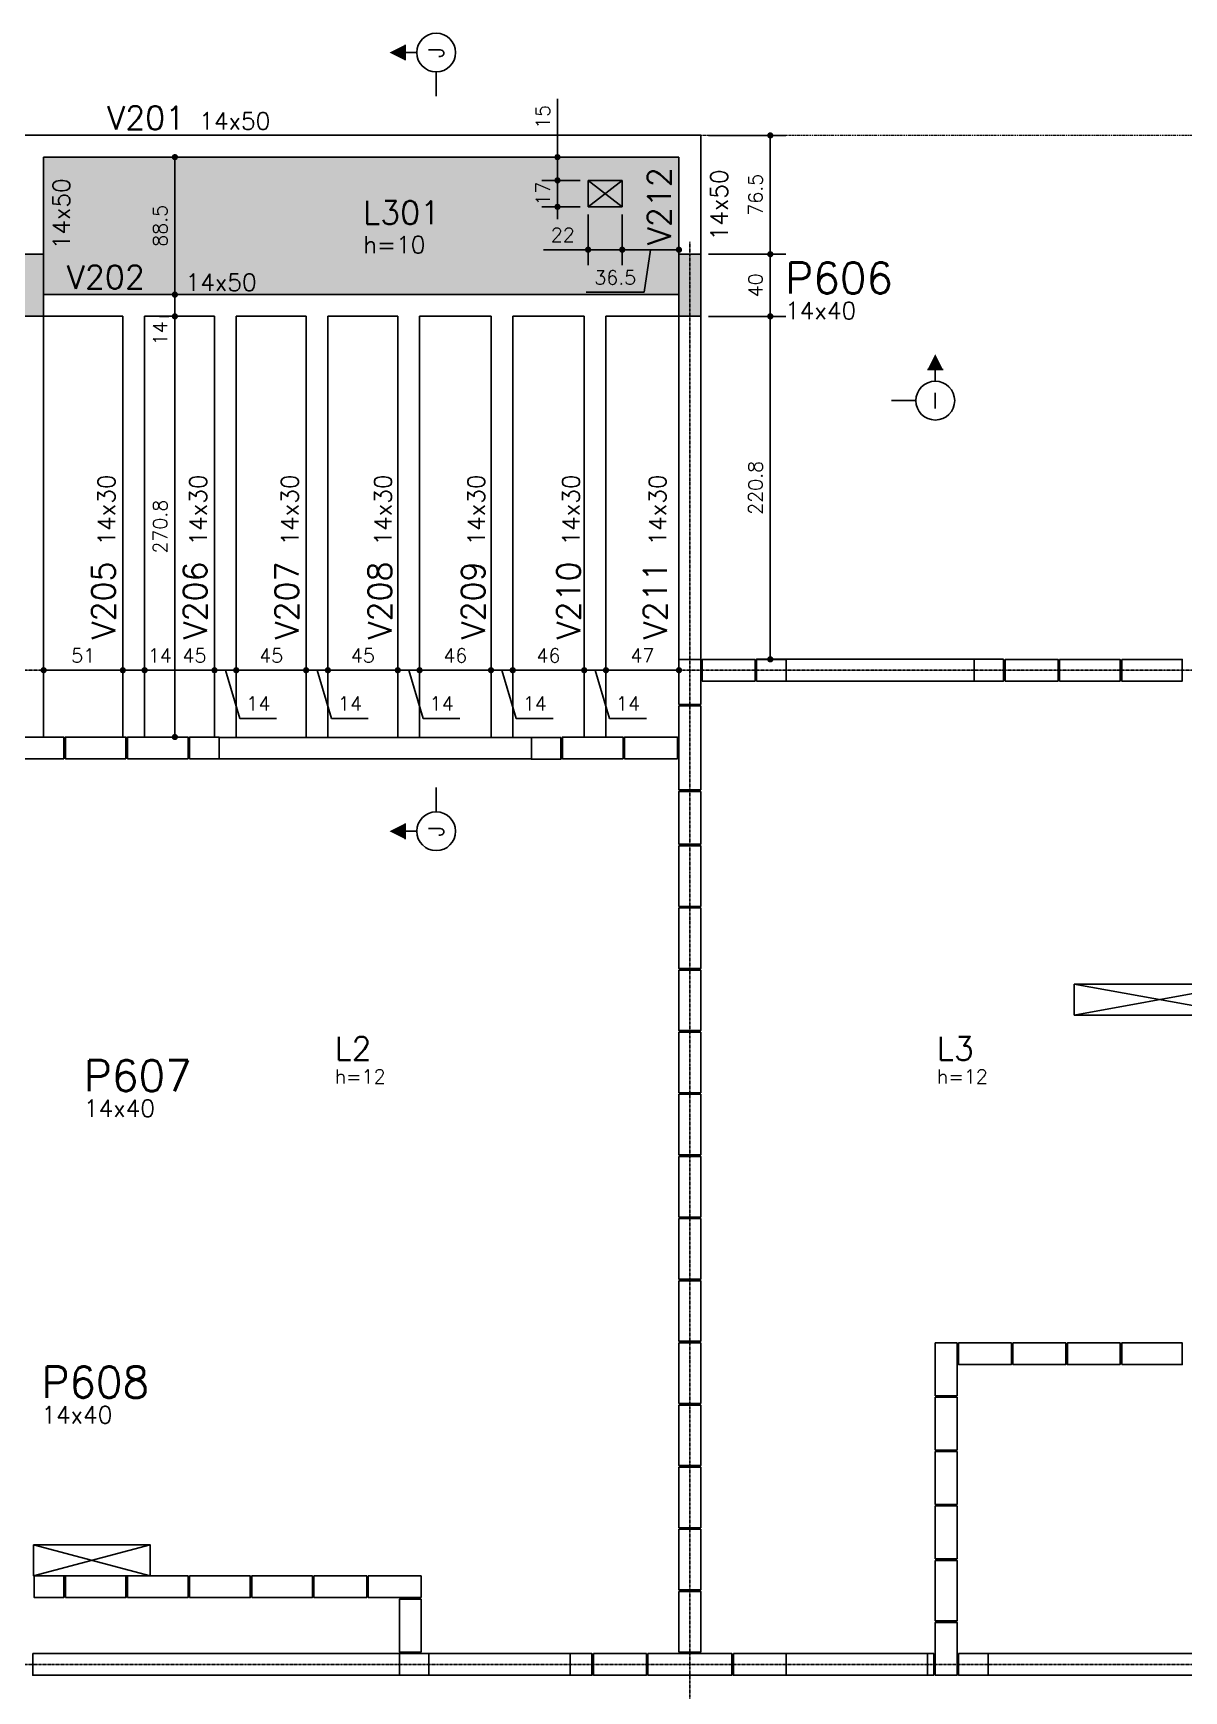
# Model space of a CAD drawing. Extents: x -39962 to 7293, y 37164 to 43490.
# Drawn here: x 1236 to 1977, y 42423 to 43490 of the extents above; entities that cross this region are included whole.
import ezdxf
from ezdxf.enums import TextEntityAlignment as Align

# ---------------------------------------------------------------- set-up
doc = ezdxf.new("R2010")
doc.units = 0
doc.linetypes.add('AXES', pattern=[0.54, 0.3, -0.08, 0.08, -0.08])
doc.linetypes.add('Double dash', pattern=[55, 20, -5, 10, -5, 10, -5])
doc.layers.get('0').update_dxf_attribs({"linetype": 'CONTINUOUS'})
doc.layers.get('Defpoints').update_dxf_attribs({"linetype": 'CONTINUOUS'})
for name, color, linetype in [('COTA', 1, 'CONTINUOUS'), ('EIXOS', 1, 'AXES'), ('H2', 252, 'CONTINUOUS'), ('H4', 254, 'CONTINUOUS'), ('L-D', 2, 'CONTINUOUS'), ('L-N', 4, 'CONTINUOUS'), ('Linha_media', 4, 'CONTINUOUS'), ('P-D', 2, 'CONTINUOUS'), ('P-M', 5, 'CONTINUOUS'), ('PENA_1', 1, 'CONTINUOUS'), ('PENA_3', 3, 'CONTINUOUS'), ('PIL-N', 4, 'CONTINUOUS'), ('VIG-D', 2, 'CONTINUOUS'), ('VIG-N', 4, 'CONTINUOUS'), ('VIGA', 3, 'CONTINUOUS')]:
    doc.layers.add(name, color=color, linetype=linetype)
doc.layers.add('TLV-DVI-___-CNT', color=7, linetype='Double dash', lineweight=9)
doc.styles.add('COTA', font='romans.shx')
doc.styles.add('ROMANS', font='ROMANS')
doc.styles.get("Standard").update_dxf_attribs({"font": 'ROMANS.SHX'})
doc.styles.add('Texto1', font='romans.shx', dxfattribs={"height": 9})
doc.dimstyles.new('forma', dxfattribs={"dimscale": 5, "dimtxt": 1.8, "dimasz": 0.8, "dimexe": 2, "dimexo": 1, "dimgap": 1, "dimtad": 1, "dimdec": 1, "dimzin": 9, "dimdsep": 46, "dimtxsty": 'COTA', "dimblk1": 'DOT', "dimblk2": 'DOT', "dimsah": 1, "dimcen": 0, "dimdle": 1, "dimclrd": 256, "dimclre": 256, "dimclrt": 2, "dimadec": 0, "dimazin": 0, "dimtfac": 1, "dimtdec": 0, "dimtmove": 0, "dimatfit": 3, "dimfxl": 1, "dimtolj": 1, "dimtzin": 0, "dimarcsym": 0})

# ---------------------------------------------------------------- blocks, each defined once
blk = doc.blocks.new('seção_esq')
at = {"layer": 'Linha_media'}
for p, q in [((1, 4), (-1, 4)), ((0, 2.5), (0, 4)), ((5.62, 0), (2.5, 0))]:
    blk.add_line(p, q, dxfattribs=at)
blk.add_circle((0, 0), 2.5, dxfattribs=at)
blk.add_solid([(1, 4), (0, 6), (-1, 4)], dxfattribs=at)
blk = doc.blocks.new('seção_dir')
at = {"layer": 'Linha_media'}
for p, q in [((-1, 4), (1, 4)), ((0, 2.5), (0, 4)), ((-5.62, 0), (-2.5, 0))]:
    blk.add_line(p, q, dxfattribs=at)
blk.add_circle((0, 0), 2.5, dxfattribs=at)
blk.add_solid([(-1, 4), (0, 6), (1, 4)], dxfattribs=at)
blk = doc.blocks.new('atrib_seção')
at = {"layer": 'Linha_media', "style": 'ROMANS'}
blk.add_attdef('X', text='', height=2, dxfattribs=at).set_placement((0, 0), align=Align.MIDDLE)
blk = doc.blocks.new('_Dot')
at = {"color": 0, "linetype": 'ByBlock', "lineweight": -2}
blk.add_line((-0.5, 0), (-1, 0), dxfattribs=at)
at = {"color": 0, "linetype": 'ByBlock', "const_width": 0.5}
blk.add_lwpolyline([(-0.25, 0, 1), (0.25, 0, 1)], format="xyb", close=True, dxfattribs=at)
blk = doc.blocks.new('*D20')
at = {"layer": 'COTA', "lineweight": -2, "transparency": 16777216}
for p, q in [((1242.5, 43085.7), (1242.5, 43069.6)), ((1246.5, 43079.6), (1289.5, 43079.6)), ((1293.5, 43085.7), (1293.5, 43069.6))]:
    blk.add_line(p, q, dxfattribs=at)
at = {"layer": 'Defpoints', "color": 0, "transparency": 16777216}
for p in [(1242.5, 43090.7), (1293.5, 43090.7), (1293.5, 43079.6)]:
    blk.add_point(p, dxfattribs=at)
at = {"layer": 'COTA', "lineweight": -2, "transparency": 16777216, "xscale": 4, "yscale": 4, "zscale": 4, "rotation": 180}
blk.add_blockref('_Dot', (1242.5, 43079.6), dxfattribs=at)
at = {"layer": 'COTA', "lineweight": -2, "transparency": 16777216, "xscale": 4, "yscale": 4, "zscale": 4}
blk.add_blockref('_Dot', (1293.5, 43079.6), dxfattribs=at)
at = {"layer": 'COTA', "color": 2, "transparency": 16777216, "insert": (1268, 43089.1), "char_height": 9, "attachment_point": 5, "style": 'COTA'}
blk.add_mtext('\\A1;51 ', dxfattribs=at)
blk = doc.blocks.new('*D21')
at = {"layer": 'COTA', "lineweight": -2, "transparency": 16777216}
for p, q in [((1289.5, 43079.6), (1285.5, 43079.6)), ((1293.5, 43085.7), (1293.5, 43069.6)), ((1293.5, 43079.6), (1307.5, 43079.6)), ((1311.5, 43079.6), (1315.5, 43079.6)), ((1307.5, 43076.4), (1307.5, 43069.6))]:
    blk.add_line(p, q, dxfattribs=at)
at = {"layer": 'Defpoints', "color": 0, "transparency": 16777216}
for p in [(1293.5, 43090.7), (1307.5, 43081.4), (1307.5, 43079.6)]:
    blk.add_point(p, dxfattribs=at)
at = {"layer": 'COTA', "lineweight": -2, "transparency": 16777216, "xscale": 4, "yscale": 4, "zscale": 4}
blk.add_blockref('_Dot', (1293.5, 43079.6), dxfattribs=at)
at = {"layer": 'COTA', "lineweight": -2, "transparency": 16777216, "xscale": 4, "yscale": 4, "zscale": 4, "rotation": 180}
blk.add_blockref('_Dot', (1307.5, 43079.6), dxfattribs=at)
at = {"layer": 'COTA', "color": 2, "transparency": 16777216, "insert": (1317.3, 43089.1), "char_height": 9, "attachment_point": 5, "style": 'COTA'}
blk.add_mtext('\\A1;14 ', dxfattribs=at)
blk = doc.blocks.new('*D22')
at = {"layer": 'COTA', "lineweight": -2, "transparency": 16777216}
for p, q in [((1311.5, 43079.6), (1348.5, 43079.6)), ((1352.5, 43080.6), (1352.5, 43069.6)), ((1307.5, 43076.4), (1307.5, 43069.6))]:
    blk.add_line(p, q, dxfattribs=at)
at = {"layer": 'Defpoints', "color": 0, "transparency": 16777216}
for p in [(1307.5, 43081.4), (1352.5, 43085.6), (1352.5, 43079.6)]:
    blk.add_point(p, dxfattribs=at)
at = {"layer": 'COTA', "lineweight": -2, "transparency": 16777216, "xscale": 4, "yscale": 4, "zscale": 4, "rotation": 180}
blk.add_blockref('_Dot', (1307.5, 43079.6), dxfattribs=at)
at = {"layer": 'COTA', "lineweight": -2, "transparency": 16777216, "xscale": 4, "yscale": 4, "zscale": 4}
blk.add_blockref('_Dot', (1352.5, 43079.6), dxfattribs=at)
at = {"layer": 'COTA', "color": 2, "transparency": 16777216, "insert": (1339.6, 43089.1), "char_height": 9, "attachment_point": 5, "style": 'COTA'}
blk.add_mtext('\\A1;45 ', dxfattribs=at)
blk = doc.blocks.new('*D23')
at = {"layer": 'COTA', "lineweight": -2, "transparency": 16777216}
for p, q in [((1348.5, 43079.6), (1344.5, 43079.6)), ((1352.5, 43080.6), (1352.5, 43069.6)), ((1352.5, 43079.6), (1366.5, 43079.6)), ((1352.5, 43079.6), (1366.5, 43079.6)), ((1359.5, 43079.6), (1368.8, 43048.6)), ((1366.5, 43080.6), (1366.5, 43069.6)), ((1370.5, 43079.6), (1374.5, 43079.6)), ((1368.8, 43048.6), (1392.5, 43048.6))]:
    blk.add_line(p, q, dxfattribs=at)
at = {"layer": 'Defpoints', "color": 0, "transparency": 16777216}
for p in [(1352.5, 43085.6), (1366.5, 43085.6), (1366.5, 43079.6)]:
    blk.add_point(p, dxfattribs=at)
at = {"layer": 'COTA', "lineweight": -2, "transparency": 16777216, "xscale": 4, "yscale": 4, "zscale": 4}
blk.add_blockref('_Dot', (1352.5, 43079.6), dxfattribs=at)
at = {"layer": 'COTA', "lineweight": -2, "transparency": 16777216, "xscale": 4, "yscale": 4, "zscale": 4, "rotation": 180}
blk.add_blockref('_Dot', (1366.5, 43079.6), dxfattribs=at)
at = {"layer": 'COTA', "color": 2, "transparency": 16777216, "insert": (1380.7, 43058.1), "char_height": 9, "attachment_point": 5, "style": 'COTA'}
blk.add_mtext('\\A1;14 ', dxfattribs=at)
blk = doc.blocks.new('*D24')
at = {"layer": 'COTA', "lineweight": -2, "transparency": 16777216}
for p, q in [((1366.5, 43080.6), (1366.5, 43069.6)), ((1370.5, 43079.6), (1407.5, 43079.6)), ((1411.5, 43080.6), (1411.5, 43069.6))]:
    blk.add_line(p, q, dxfattribs=at)
at = {"layer": 'Defpoints', "color": 0, "transparency": 16777216}
for p in [(1366.5, 43085.6), (1411.5, 43085.6), (1411.5, 43079.6)]:
    blk.add_point(p, dxfattribs=at)
at = {"layer": 'COTA', "lineweight": -2, "transparency": 16777216, "xscale": 4, "yscale": 4, "zscale": 4, "rotation": 180}
blk.add_blockref('_Dot', (1366.5, 43079.6), dxfattribs=at)
at = {"layer": 'COTA', "lineweight": -2, "transparency": 16777216, "xscale": 4, "yscale": 4, "zscale": 4}
blk.add_blockref('_Dot', (1411.5, 43079.6), dxfattribs=at)
at = {"layer": 'COTA', "color": 2, "transparency": 16777216, "insert": (1389, 43089.1), "char_height": 9, "attachment_point": 5, "style": 'COTA'}
blk.add_mtext('\\A1;45 ', dxfattribs=at)
blk = doc.blocks.new('*D25')
at = {"layer": 'COTA', "lineweight": -2, "transparency": 16777216}
for p, q in [((1407.5, 43079.6), (1403.5, 43079.6)), ((1411.5, 43080.6), (1411.5, 43069.6)), ((1411.5, 43079.6), (1425.5, 43079.6)), ((1411.5, 43079.6), (1425.5, 43079.6)), ((1418.5, 43079.6), (1427.8, 43048.6)), ((1425.5, 43080.6), (1425.5, 43069.6)), ((1429.5, 43079.6), (1433.5, 43079.6)), ((1427.8, 43048.6), (1451.5, 43048.6))]:
    blk.add_line(p, q, dxfattribs=at)
at = {"layer": 'Defpoints', "color": 0, "transparency": 16777216}
for p in [(1411.5, 43085.6), (1425.5, 43085.6), (1425.5, 43079.6)]:
    blk.add_point(p, dxfattribs=at)
at = {"layer": 'COTA', "lineweight": -2, "transparency": 16777216, "xscale": 4, "yscale": 4, "zscale": 4}
blk.add_blockref('_Dot', (1411.5, 43079.6), dxfattribs=at)
at = {"layer": 'COTA', "lineweight": -2, "transparency": 16777216, "xscale": 4, "yscale": 4, "zscale": 4, "rotation": 180}
blk.add_blockref('_Dot', (1425.5, 43079.6), dxfattribs=at)
at = {"layer": 'COTA', "color": 2, "transparency": 16777216, "insert": (1439.7, 43058.1), "char_height": 9, "attachment_point": 5, "style": 'COTA'}
blk.add_mtext('\\A1;14 ', dxfattribs=at)
blk = doc.blocks.new('*D26')
at = {"layer": 'COTA', "lineweight": -2, "transparency": 16777216}
for p, q in [((1425.5, 43080.6), (1425.5, 43069.6)), ((1429.5, 43079.6), (1466.5, 43079.6)), ((1470.5, 43078.7), (1470.5, 43069.6))]:
    blk.add_line(p, q, dxfattribs=at)
at = {"layer": 'Defpoints', "color": 0, "transparency": 16777216}
for p in [(1425.5, 43085.6), (1470.5, 43083.7), (1470.5, 43079.6)]:
    blk.add_point(p, dxfattribs=at)
at = {"layer": 'COTA', "lineweight": -2, "transparency": 16777216, "xscale": 4, "yscale": 4, "zscale": 4, "rotation": 180}
blk.add_blockref('_Dot', (1425.5, 43079.6), dxfattribs=at)
at = {"layer": 'COTA', "lineweight": -2, "transparency": 16777216, "xscale": 4, "yscale": 4, "zscale": 4}
blk.add_blockref('_Dot', (1470.5, 43079.6), dxfattribs=at)
at = {"layer": 'COTA', "color": 2, "transparency": 16777216, "insert": (1448, 43089.1), "char_height": 9, "attachment_point": 5, "style": 'COTA'}
blk.add_mtext('\\A1;45 ', dxfattribs=at)
blk = doc.blocks.new('*D27')
at = {"layer": 'COTA', "lineweight": -2, "transparency": 16777216}
for p, q in [((1466.5, 43079.6), (1462.5, 43079.6)), ((1470.5, 43079.6), (1484.5, 43079.6)), ((1470.5, 43079.6), (1484.5, 43079.6)), ((1477.5, 43079.6), (1486.8, 43048.6)), ((1488.5, 43079.6), (1492.5, 43079.6)), ((1470.5, 43078.7), (1470.5, 43069.6)), ((1484.5, 43078.7), (1484.5, 43069.6)), ((1486.8, 43048.6), (1510.5, 43048.6))]:
    blk.add_line(p, q, dxfattribs=at)
at = {"layer": 'Defpoints', "color": 0, "transparency": 16777216}
for p in [(1470.5, 43083.7), (1484.5, 43083.7), (1484.5, 43079.6)]:
    blk.add_point(p, dxfattribs=at)
at = {"layer": 'COTA', "lineweight": -2, "transparency": 16777216, "xscale": 4, "yscale": 4, "zscale": 4}
blk.add_blockref('_Dot', (1470.5, 43079.6), dxfattribs=at)
at = {"layer": 'COTA', "lineweight": -2, "transparency": 16777216, "xscale": 4, "yscale": 4, "zscale": 4, "rotation": 180}
blk.add_blockref('_Dot', (1484.5, 43079.6), dxfattribs=at)
at = {"layer": 'COTA', "color": 2, "transparency": 16777216, "insert": (1498.7, 43058.1), "char_height": 9, "attachment_point": 5, "style": 'COTA'}
blk.add_mtext('\\A1;14 ', dxfattribs=at)
blk = doc.blocks.new('*D28')
at = {"layer": 'COTA', "lineweight": -2, "transparency": 16777216}
for p, q in [((1488.5, 43079.6), (1526.5, 43079.6)), ((1484.5, 43078.7), (1484.5, 43069.6)), ((1530.5, 43078.7), (1530.5, 43069.6))]:
    blk.add_line(p, q, dxfattribs=at)
at = {"layer": 'Defpoints', "color": 0, "transparency": 16777216}
for p in [(1484.5, 43083.7), (1530.5, 43083.7), (1530.5, 43079.6)]:
    blk.add_point(p, dxfattribs=at)
at = {"layer": 'COTA', "lineweight": -2, "transparency": 16777216, "xscale": 4, "yscale": 4, "zscale": 4, "rotation": 180}
blk.add_blockref('_Dot', (1484.5, 43079.6), dxfattribs=at)
at = {"layer": 'COTA', "lineweight": -2, "transparency": 16777216, "xscale": 4, "yscale": 4, "zscale": 4}
blk.add_blockref('_Dot', (1530.5, 43079.6), dxfattribs=at)
at = {"layer": 'COTA', "color": 2, "transparency": 16777216, "insert": (1507.5, 43089.1), "char_height": 9, "attachment_point": 5, "style": 'COTA'}
blk.add_mtext('\\A1;46 ', dxfattribs=at)
blk = doc.blocks.new('*D29')
at = {"layer": 'COTA', "lineweight": -2, "transparency": 16777216}
for p, q in [((1526.5, 43079.6), (1522.5, 43079.6)), ((1530.5, 43079.6), (1544.5, 43079.6)), ((1530.5, 43079.6), (1544.5, 43079.6)), ((1537.5, 43079.6), (1546.8, 43048.6)), ((1548.5, 43079.6), (1552.5, 43079.6)), ((1530.5, 43078.7), (1530.5, 43069.6)), ((1544.5, 43078.7), (1544.5, 43069.6)), ((1546.8, 43048.6), (1570.5, 43048.6))]:
    blk.add_line(p, q, dxfattribs=at)
at = {"layer": 'Defpoints', "color": 0, "transparency": 16777216}
for p in [(1530.5, 43083.7), (1544.5, 43083.7), (1544.5, 43079.6)]:
    blk.add_point(p, dxfattribs=at)
at = {"layer": 'COTA', "lineweight": -2, "transparency": 16777216, "xscale": 4, "yscale": 4, "zscale": 4}
blk.add_blockref('_Dot', (1530.5, 43079.6), dxfattribs=at)
at = {"layer": 'COTA', "lineweight": -2, "transparency": 16777216, "xscale": 4, "yscale": 4, "zscale": 4, "rotation": 180}
blk.add_blockref('_Dot', (1544.5, 43079.6), dxfattribs=at)
at = {"layer": 'COTA', "color": 2, "transparency": 16777216, "insert": (1558.7, 43058.1), "char_height": 9, "attachment_point": 5, "style": 'COTA'}
blk.add_mtext('\\A1;14 ', dxfattribs=at)
blk = doc.blocks.new('*D30')
at = {"layer": 'COTA', "lineweight": -2, "transparency": 16777216}
for p, q in [((1548.5, 43079.6), (1586.5, 43079.6)), ((1544.5, 43078.7), (1544.5, 43069.6)), ((1590.5, 43078.7), (1590.5, 43069.6))]:
    blk.add_line(p, q, dxfattribs=at)
at = {"layer": 'Defpoints', "color": 0, "transparency": 16777216}
for p in [(1544.5, 43083.7), (1590.5, 43083.7), (1590.5, 43079.6)]:
    blk.add_point(p, dxfattribs=at)
at = {"layer": 'COTA', "lineweight": -2, "transparency": 16777216, "xscale": 4, "yscale": 4, "zscale": 4, "rotation": 180}
blk.add_blockref('_Dot', (1544.5, 43079.6), dxfattribs=at)
at = {"layer": 'COTA', "lineweight": -2, "transparency": 16777216, "xscale": 4, "yscale": 4, "zscale": 4}
blk.add_blockref('_Dot', (1590.5, 43079.6), dxfattribs=at)
at = {"layer": 'COTA', "color": 2, "transparency": 16777216, "insert": (1567.5, 43089.1), "char_height": 9, "attachment_point": 5, "style": 'COTA'}
blk.add_mtext('\\A1;46 ', dxfattribs=at)
blk = doc.blocks.new('*D31')
at = {"layer": 'COTA', "lineweight": -2, "transparency": 16777216}
for p, q in [((1586.5, 43079.6), (1582.5, 43079.6)), ((1590.5, 43079.6), (1604.5, 43079.6)), ((1590.5, 43079.6), (1604.5, 43079.6)), ((1597.5, 43079.6), (1606.8, 43048.6)), ((1608.5, 43079.6), (1612.5, 43079.6)), ((1590.5, 43078.7), (1590.5, 43069.6)), ((1604.5, 43078.7), (1604.5, 43069.6)), ((1606.8, 43048.6), (1630.5, 43048.6))]:
    blk.add_line(p, q, dxfattribs=at)
at = {"layer": 'Defpoints', "color": 0, "transparency": 16777216}
for p in [(1590.5, 43083.7), (1604.5, 43083.7), (1604.5, 43079.6)]:
    blk.add_point(p, dxfattribs=at)
at = {"layer": 'COTA', "lineweight": -2, "transparency": 16777216, "xscale": 4, "yscale": 4, "zscale": 4}
blk.add_blockref('_Dot', (1590.5, 43079.6), dxfattribs=at)
at = {"layer": 'COTA', "lineweight": -2, "transparency": 16777216, "xscale": 4, "yscale": 4, "zscale": 4, "rotation": 180}
blk.add_blockref('_Dot', (1604.5, 43079.6), dxfattribs=at)
at = {"layer": 'COTA', "color": 2, "transparency": 16777216, "insert": (1618.7, 43058.1), "char_height": 9, "attachment_point": 5, "style": 'COTA'}
blk.add_mtext('\\A1;14 ', dxfattribs=at)
blk = doc.blocks.new('*D32')
at = {"layer": 'COTA', "lineweight": -2, "transparency": 16777216}
for p, q in [((1608.5, 43079.6), (1647.5, 43079.6)), ((1651.5, 43083.9), (1651.5, 43069.6)), ((1604.5, 43078.7), (1604.5, 43069.6))]:
    blk.add_line(p, q, dxfattribs=at)
at = {"layer": 'Defpoints', "color": 0, "transparency": 16777216}
for p in [(1604.5, 43083.7), (1651.5, 43088.9), (1651.5, 43079.6)]:
    blk.add_point(p, dxfattribs=at)
at = {"layer": 'COTA', "lineweight": -2, "transparency": 16777216, "xscale": 4, "yscale": 4, "zscale": 4, "rotation": 180}
blk.add_blockref('_Dot', (1604.5, 43079.6), dxfattribs=at)
at = {"layer": 'COTA', "lineweight": -2, "transparency": 16777216, "xscale": 4, "yscale": 4, "zscale": 4}
blk.add_blockref('_Dot', (1651.5, 43079.6), dxfattribs=at)
at = {"layer": 'COTA', "color": 2, "transparency": 16777216, "insert": (1628, 43089.1), "char_height": 9, "attachment_point": 5, "style": 'COTA'}
blk.add_mtext('\\A1;47 ', dxfattribs=at)
blk = doc.blocks.new('*D33')
at = {"layer": 'COTA', "lineweight": -2, "transparency": 16777216}
for p, q in [((1323.2, 43307.4), (1317, 43307.4)), ((1327, 43303.4), (1327, 43040.6)), ((1325.5, 43036.6), (1317, 43036.6))]:
    blk.add_line(p, q, dxfattribs=at)
at = {"layer": 'Defpoints', "color": 0, "transparency": 16777216}
for p in [(1328.2, 43307.4), (1327, 43036.6), (1330.5, 43036.6)]:
    blk.add_point(p, dxfattribs=at)
at = {"layer": 'COTA', "lineweight": -2, "transparency": 16777216, "xscale": 4, "yscale": 4, "zscale": 4}
for p, rotation in [((1327, 43307.4), 90), ((1327, 43036.6), 270)]:
    blk.add_blockref('_Dot', p, dxfattribs=dict(at, rotation=rotation))
at = {"layer": 'COTA', "color": 2, "transparency": 16777216, "insert": (1317.5, 43172), "char_height": 9, "attachment_point": 5, "rotation": 90, "style": 'COTA'}
blk.add_mtext('\\A1;270.8 ', dxfattribs=at)
blk = doc.blocks.new('Family - ___-2103959-PLANTA INFERIOR 2')
at = {"layer": 'TLV-DVI-___-CNT', "color": 1, "true_color": 0xff0000}
for q in [(-48652, 10030), (-30001, 10030)]:
    blk.add_line((-34123, 10030), q, dxfattribs=at)
blk = doc.blocks.new('A$C8a1ee3b4')
at = {"layer": 'TLV-DVI-___-CNT', "color": 1, "true_color": 0xff0000, "xscale": 0.1, "yscale": 0.1, "zscale": 0.1}
blk.add_blockref('Family - ___-2103959-PLANTA INFERIOR 2', (4865.2, 1037.1), dxfattribs=at)
blk = doc.blocks.new('*D42')
at = {"layer": 'COTA', "lineweight": -2, "transparency": 16777216}
for p, q in [((1327, 43325.4), (1327, 43329.4)), ((1324.3, 43321.4), (1317, 43321.4)), ((1327, 43307.4), (1327, 43321.4)), ((1323.2, 43307.4), (1317, 43307.4)), ((1327, 43303.4), (1327, 43299.4))]:
    blk.add_line(p, q, dxfattribs=at)
at = {"layer": 'Defpoints', "color": 0, "transparency": 16777216}
for p in [(1327, 43321.4), (1329.3, 43321.4), (1328.2, 43307.4)]:
    blk.add_point(p, dxfattribs=at)
at = {"layer": 'COTA', "lineweight": -2, "transparency": 16777216, "xscale": 4, "yscale": 4, "zscale": 4}
for p, rotation in [((1327, 43321.4), 270), ((1327, 43307.4), 90)]:
    blk.add_blockref('_Dot', p, dxfattribs=dict(at, rotation=rotation))
at = {"layer": 'COTA', "color": 2, "transparency": 16777216, "insert": (1317.5, 43296.5), "char_height": 9, "attachment_point": 5, "rotation": 90, "style": 'COTA'}
blk.add_mtext('\\A1;14 ', dxfattribs=at)
blk = doc.blocks.new('*D43')
at = {"layer": 'COTA', "lineweight": -2, "transparency": 16777216}
for p, q in [((1324.3, 43409.9), (1317, 43409.9)), ((1327, 43325.4), (1327, 43405.9)), ((1324.3, 43321.4), (1317, 43321.4))]:
    blk.add_line(p, q, dxfattribs=at)
at = {"layer": 'Defpoints', "color": 0, "transparency": 16777216}
for p in [(1327, 43409.9), (1329.3, 43409.9), (1329.3, 43321.4)]:
    blk.add_point(p, dxfattribs=at)
at = {"layer": 'COTA', "lineweight": -2, "transparency": 16777216, "xscale": 4, "yscale": 4, "zscale": 4}
for p, rotation in [((1327, 43409.9), 90), ((1327, 43321.4), 270)]:
    blk.add_blockref('_Dot', p, dxfattribs=dict(at, rotation=rotation))
at = {"layer": 'COTA', "color": 2, "transparency": 16777216, "insert": (1317.5, 43365.7), "char_height": 9, "attachment_point": 5, "rotation": 90, "style": 'COTA'}
blk.add_mtext('\\A1;88.5 ', dxfattribs=at)
blk = doc.blocks.new('*D47')
at = {"layer": 'COTA', "lineweight": -2, "transparency": 16777216}
for p, q in [((1670.5, 43307.4), (1720.3, 43307.4)), ((1710.3, 43090.6), (1710.3, 43303.4)), ((1701.1, 43086.6), (1720.3, 43086.6))]:
    blk.add_line(p, q, dxfattribs=at)
at = {"layer": 'Defpoints', "color": 0, "transparency": 16777216}
for p in [(1665.5, 43307.4), (1710.3, 43307.4), (1696.1, 43086.6)]:
    blk.add_point(p, dxfattribs=at)
at = {"layer": 'COTA', "lineweight": -2, "transparency": 16777216, "xscale": 4, "yscale": 4, "zscale": 4}
for p, rotation in [((1710.3, 43307.4), 90), ((1710.3, 43086.6), 270)]:
    blk.add_blockref('_Dot', p, dxfattribs=dict(at, rotation=rotation))
at = {"layer": 'COTA', "color": 2, "transparency": 16777216, "insert": (1700.8, 43197), "char_height": 9, "attachment_point": 5, "rotation": 90, "style": 'COTA'}
blk.add_mtext('\\A1;220.8 ', dxfattribs=at)
blk = doc.blocks.new('*D48')
at = {"layer": 'COTA', "lineweight": -2, "transparency": 16777216}
for p, q in [((1670.5, 43347.4), (1720.3, 43347.4)), ((1710.3, 43311.4), (1710.3, 43343.4)), ((1670.5, 43307.4), (1720.3, 43307.4))]:
    blk.add_line(p, q, dxfattribs=at)
at = {"layer": 'Defpoints', "color": 0, "transparency": 16777216}
for p in [(1665.5, 43347.4), (1710.3, 43347.4), (1665.5, 43307.4)]:
    blk.add_point(p, dxfattribs=at)
at = {"layer": 'COTA', "lineweight": -2, "transparency": 16777216, "xscale": 4, "yscale": 4, "zscale": 4}
for p, rotation in [((1710.3, 43347.4), 90), ((1710.3, 43307.4), 270)]:
    blk.add_blockref('_Dot', p, dxfattribs=dict(at, rotation=rotation))
at = {"layer": 'COTA', "color": 2, "transparency": 16777216, "insert": (1700.8, 43327.4), "char_height": 9, "attachment_point": 5, "rotation": 90, "style": 'COTA'}
blk.add_mtext('\\A1;40 ', dxfattribs=at)
blk = doc.blocks.new('*D49')
at = {"layer": 'COTA', "lineweight": -2, "transparency": 16777216}
for p, q in [((1670.5, 43423.9), (1720.3, 43423.9)), ((1710.3, 43351.4), (1710.3, 43419.9)), ((1670.5, 43347.4), (1720.3, 43347.4))]:
    blk.add_line(p, q, dxfattribs=at)
at = {"layer": 'Defpoints', "color": 0, "transparency": 16777216}
for p in [(1665.5, 43423.9), (1710.3, 43423.9), (1665.5, 43347.4)]:
    blk.add_point(p, dxfattribs=at)
at = {"layer": 'COTA', "lineweight": -2, "transparency": 16777216, "xscale": 4, "yscale": 4, "zscale": 4}
for p, rotation in [((1710.3, 43423.9), 90), ((1710.3, 43347.4), 270)]:
    blk.add_blockref('_Dot', p, dxfattribs=dict(at, rotation=rotation))
at = {"layer": 'COTA', "color": 2, "transparency": 16777216, "insert": (1700.8, 43385.7), "char_height": 9, "attachment_point": 5, "rotation": 90, "style": 'COTA'}
blk.add_mtext('\\A1;76.5 ', dxfattribs=at)
blk = doc.blocks.new('*D55')
at = {"layer": 'COTA', "lineweight": -2, "transparency": 16777216}
for p, q in [((1573.3, 43447.5), (1573.3, 43409.9)), ((1573.3, 43413.9), (1573.3, 43417.9)), ((1575.9, 43409.9), (1563.3, 43409.9)), ((1573.3, 43409.9), (1573.3, 43394.9)), ((1573.3, 43409.9), (1573.3, 43394.9)), ((1588, 43394.9), (1563.3, 43394.9)), ((1573.3, 43390.9), (1573.3, 43386.9))]:
    blk.add_line(p, q, dxfattribs=at)
at = {"layer": 'Defpoints', "color": 0, "transparency": 16777216}
for p in [(1580.9, 43409.9), (1573.3, 43394.9), (1593, 43394.9)]:
    blk.add_point(p, dxfattribs=at)
at = {"layer": 'COTA', "lineweight": -2, "transparency": 16777216, "xscale": 4, "yscale": 4, "zscale": 4}
for p, rotation in [((1573.3, 43409.9), 270), ((1573.3, 43394.9), 90)]:
    blk.add_blockref('_Dot', p, dxfattribs=dict(at, rotation=rotation))
at = {"layer": 'COTA', "color": 2, "transparency": 16777216, "insert": (1563.8, 43435.8), "char_height": 9, "attachment_point": 5, "rotation": 90, "style": 'COTA'}
blk.add_mtext('\\A1;15 ', dxfattribs=at)
blk = doc.blocks.new('*D56')
at = {"layer": 'COTA', "lineweight": -2, "transparency": 16777216}
for p, q in [((1573.3, 43398.9), (1573.3, 43402.9)), ((1588, 43394.9), (1563.3, 43394.9)), ((1573.3, 43394.9), (1573.3, 43377.9)), ((1588, 43377.9), (1563.3, 43377.9)), ((1573.3, 43373.9), (1573.3, 43369.9))]:
    blk.add_line(p, q, dxfattribs=at)
at = {"layer": 'Defpoints', "color": 0, "transparency": 16777216}
for p in [(1593, 43394.9), (1573.3, 43377.9), (1593, 43377.9)]:
    blk.add_point(p, dxfattribs=at)
at = {"layer": 'COTA', "lineweight": -2, "transparency": 16777216, "xscale": 4, "yscale": 4, "zscale": 4}
for p, rotation in [((1573.3, 43394.9), 270), ((1573.3, 43377.9), 90)]:
    blk.add_blockref('_Dot', p, dxfattribs=dict(at, rotation=rotation))
at = {"layer": 'COTA', "color": 2, "transparency": 16777216, "insert": (1563.8, 43386.4), "char_height": 9, "attachment_point": 5, "rotation": 90, "style": 'COTA'}
blk.add_mtext('\\A1;17 ', dxfattribs=at)
blk = doc.blocks.new('*D57')
at = {"layer": 'COTA', "lineweight": -2, "transparency": 16777216}
for p, q in [((1593, 43372.9), (1593, 43340.3)), ((1615, 43372.9), (1615, 43340.3)), ((1593, 43350.3), (1564.4, 43350.3)), ((1611, 43350.3), (1597, 43350.3))]:
    blk.add_line(p, q, dxfattribs=at)
at = {"layer": 'Defpoints', "color": 0, "transparency": 16777216}
for p in [(1593, 43377.9), (1615, 43377.9), (1615, 43350.3)]:
    blk.add_point(p, dxfattribs=at)
at = {"layer": 'COTA', "lineweight": -2, "transparency": 16777216, "xscale": 4, "yscale": 4, "zscale": 4, "rotation": 180}
blk.add_blockref('_Dot', (1593, 43350.3), dxfattribs=at)
at = {"layer": 'COTA', "lineweight": -2, "transparency": 16777216, "xscale": 4, "yscale": 4, "zscale": 4}
blk.add_blockref('_Dot', (1615, 43350.3), dxfattribs=at)
at = {"layer": 'COTA', "color": 2, "transparency": 16777216, "insert": (1576.7, 43359.8), "char_height": 9, "attachment_point": 5, "style": 'COTA'}
blk.add_mtext('\\A1;22 ', dxfattribs=at)
blk = doc.blocks.new('*D58')
at = {"layer": 'COTA', "lineweight": -2, "transparency": 16777216}
for p, q in [((1615, 43372.9), (1615, 43340.3)), ((1619, 43350.3), (1647.5, 43350.3)), ((1633.2, 43350.3), (1629.2, 43323)), ((1651.5, 43351.6), (1651.5, 43340.3)), ((1629.2, 43323), (1591.8, 43323))]:
    blk.add_line(p, q, dxfattribs=at)
at = {"layer": 'Defpoints', "color": 0, "transparency": 16777216}
for p in [(1615, 43377.9), (1651.5, 43356.6), (1651.5, 43350.3)]:
    blk.add_point(p, dxfattribs=at)
at = {"layer": 'COTA', "lineweight": -2, "transparency": 16777216, "xscale": 4, "yscale": 4, "zscale": 4, "rotation": 180}
blk.add_blockref('_Dot', (1615, 43350.3), dxfattribs=at)
at = {"layer": 'COTA', "lineweight": -2, "transparency": 16777216, "xscale": 4, "yscale": 4, "zscale": 4}
blk.add_blockref('_Dot', (1651.5, 43350.3), dxfattribs=at)
at = {"layer": 'COTA', "color": 2, "transparency": 16777216, "insert": (1610.5, 43332.5), "char_height": 9, "attachment_point": 5, "style": 'COTA'}
blk.add_mtext('\\A1;36.5 ', dxfattribs=at)
blk = doc.blocks.new('A$Cf9bf1722')
for points in [[(1084.5, -159), (1194.5, -159), (1194.5, -179), (1084.5, -179)], [(414.5, -520), (489.5, -520), (489.5, -540), (414.5, -540)]]:
    blk.add_lwpolyline(points, close=True)
at = {"layer": 'PENA_1'}
for p, q in [((1194.5, -159), (1084.5, -179)), ((1194.5, -179), (1084.5, -159)), ((489.5, -540), (414.5, -520)), ((414.5, -540), (489.5, -520))]:
    blk.add_line(p, q, dxfattribs=at)

msp = doc.modelspace()

# ---------------------------------------------------------------- hatches: boundary and pattern name
at = {"layer": 'H2'}
for points in [[(1242.51, 43347.43), (1228.51, 43347.43), (1228.51, 43307.43), (1242.51, 43307.43)], [(1665.51, 43347.43), (1651.51, 43347.43), (1651.51, 43307.43), (1665.51, 43307.43)]]:
    msp.add_hatch(color=256, dxfattribs=at).paths.add_polyline_path(points)
at = {"layer": 'H4'}
msp.add_hatch(color=256, dxfattribs=at).paths.add_polyline_path([(1242.51, 43409.93), (1651.51, 43409.93), (1651.51, 43321.43), (1242.51, 43321.43)])

# ---------------------------------------------------------------- linework, layer by layer
for points in [[(1665.51, 43057.59), (1665.51, 43086.59), (1651.51, 43086.59), (1651.51, 43057.59), (1665.51, 43057.59)], [(1700.51, 43086.59), (1666.51, 43086.59), (1666.51, 43072.59), (1700.51, 43072.59), (1700.51, 43086.59)], [(1720.51, 43086.63), (1701.51, 43086.63), (1701.51, 43072.63), (1720.51, 43072.63), (1720.51, 43086.63)], [(1860.51, 43086.63), (1841.51, 43086.63), (1841.51, 43072.63), (1860.51, 43072.63), (1860.51, 43086.63)], [(1861.51, 43086.59), (1895.51, 43086.59), (1895.51, 43072.59), (1861.51, 43072.59), (1861.51, 43086.59)], [(1896.51, 43086.59), (1935.51, 43086.59), (1935.51, 43072.59), (1896.51, 43072.59), (1896.51, 43086.59)], [(1936.51, 43086.59), (1975.51, 43086.59), (1975.51, 43072.59), (1936.51, 43072.59), (1936.51, 43086.59)], [(1665.51, 43002.59), (1665.51, 43056.59), (1651.51, 43056.59), (1651.51, 43002.59), (1665.51, 43002.59)], [(1201.51, 43022.59), (1255.51, 43022.59), (1255.51, 43036.59), (1201.51, 43036.59), (1201.51, 43022.59)], [(1295.51, 43022.59), (1256.51, 43022.59), (1256.51, 43036.59), (1295.51, 43036.59), (1295.51, 43022.59)], [(1335.51, 43022.59), (1296.51, 43022.59), (1296.51, 43036.59), (1335.51, 43036.59), (1335.51, 43022.59)], [(1355.51, 43036.59), (1336.51, 43036.59), (1336.51, 43022.59), (1355.51, 43022.59), (1355.51, 43036.59)], [(1575.51, 43036.27), (1556.51, 43036.27), (1556.51, 43022.27), (1575.51, 43022.27), (1575.51, 43036.27)], [(1615.51, 43022.59), (1576.51, 43022.59), (1576.51, 43036.59), (1615.51, 43036.59), (1615.51, 43022.59)], [(1616.51, 43022.59), (1650.51, 43022.59), (1650.51, 43036.59), (1616.51, 43036.59), (1616.51, 43022.59)], [(1665.51, 43001.59), (1665.51, 42967.59), (1651.51, 42967.59), (1651.51, 43001.59), (1665.51, 43001.59)], [(1651.51, 42966.59), (1651.51, 42927.59), (1665.51, 42927.59), (1665.51, 42966.59), (1651.51, 42966.59)], [(1651.51, 42926.59), (1651.51, 42887.59), (1665.51, 42887.59), (1665.51, 42926.59), (1651.51, 42926.59)], [(1651.51, 42886.59), (1651.51, 42847.59), (1665.51, 42847.59), (1665.51, 42886.59), (1651.51, 42886.59)], [(1651.51, 42846.59), (1651.51, 42807.59), (1665.51, 42807.59), (1665.51, 42846.59), (1651.51, 42846.59)], [(1651.51, 42806.59), (1651.51, 42767.59), (1665.51, 42767.59), (1665.51, 42806.59), (1651.51, 42806.59)], [(1651.51, 42766.59), (1651.51, 42727.59), (1665.51, 42727.59), (1665.51, 42766.59), (1651.51, 42766.59)], [(1651.51, 42726.59), (1651.51, 42687.59), (1665.51, 42687.59), (1665.51, 42726.59), (1651.51, 42726.59)], [(1651.51, 42686.59), (1651.51, 42647.59), (1665.51, 42647.59), (1665.51, 42686.59), (1651.51, 42686.59)], [(1651.51, 42646.59), (1651.51, 42607.59), (1665.51, 42607.59), (1665.51, 42646.59), (1651.51, 42646.59)], [(1816.51, 42646.59), (1816.51, 42612.59), (1830.51, 42612.59), (1830.51, 42646.59), (1816.51, 42646.59)], [(1865.51, 42646.59), (1831.51, 42646.59), (1831.51, 42632.59), (1865.51, 42632.59), (1865.51, 42646.59)], [(1900.51, 42646.59), (1866.51, 42646.59), (1866.51, 42632.59), (1900.51, 42632.59), (1900.51, 42646.59)], [(1935.51, 42646.59), (1901.51, 42646.59), (1901.51, 42632.59), (1935.51, 42632.59), (1935.51, 42646.59)], [(1936.51, 42632.59), (1975.51, 42632.59), (1975.51, 42646.59), (1936.51, 42646.59), (1936.51, 42632.59)], [(1816.51, 42611.59), (1816.51, 42577.59), (1830.51, 42577.59), (1830.51, 42611.59), (1816.51, 42611.59)], [(1651.51, 42606.59), (1651.51, 42567.59), (1665.51, 42567.59), (1665.51, 42606.59), (1651.51, 42606.59)], [(1816.51, 42576.59), (1816.51, 42542.59), (1830.51, 42542.59), (1830.51, 42576.59), (1816.51, 42576.59)], [(1651.51, 42566.59), (1651.51, 42527.59), (1665.51, 42527.59), (1665.51, 42566.59), (1651.51, 42566.59)], [(1816.51, 42541.59), (1816.51, 42507.59), (1830.51, 42507.59), (1830.51, 42541.59), (1816.51, 42541.59)], [(1651.51, 42526.59), (1651.51, 42487.59), (1665.51, 42487.59), (1665.51, 42526.59), (1651.51, 42526.59)], [(1816.51, 42506.59), (1816.51, 42467.59), (1830.51, 42467.59), (1830.51, 42506.59), (1816.51, 42506.59)], [(1255.51, 42496.59), (1236.51, 42496.59), (1236.51, 42482.59), (1255.51, 42482.59), (1255.51, 42496.59)], [(1256.51, 42482.59), (1295.51, 42482.59), (1295.51, 42496.59), (1256.51, 42496.59), (1256.51, 42482.59)], [(1296.51, 42482.59), (1335.51, 42482.59), (1335.51, 42496.59), (1296.51, 42496.59), (1296.51, 42482.59)], [(1336.51, 42482.59), (1375.51, 42482.59), (1375.51, 42496.59), (1336.51, 42496.59), (1336.51, 42482.59)], [(1376.51, 42482.59), (1415.51, 42482.59), (1415.51, 42496.59), (1376.51, 42496.59), (1376.51, 42482.59)], [(1450.51, 42482.59), (1416.51, 42482.59), (1416.51, 42496.59), (1450.51, 42496.59), (1450.51, 42482.59)], [(1485.51, 42482.59), (1451.51, 42482.59), (1451.51, 42496.59), (1485.51, 42496.59), (1485.51, 42482.59)], [(1651.51, 42486.59), (1651.51, 42447.59), (1665.51, 42447.59), (1665.51, 42486.59), (1651.51, 42486.59)], [(1485.51, 42447.59), (1485.51, 42481.59), (1471.51, 42481.59), (1471.51, 42447.59), (1485.51, 42447.59)], [(1816.51, 42432.59), (1816.51, 42466.59), (1830.51, 42466.59), (1830.51, 42432.59), (1816.51, 42432.59)], [(1490.51, 42446.59), (1471.51, 42446.59), (1471.51, 42432.59), (1490.51, 42432.59), (1490.51, 42446.59)], [(1581.51, 42432.59), (1595.51, 42432.59), (1595.51, 42446.59), (1581.51, 42446.59), (1581.51, 42432.59)], [(1630.51, 42446.59), (1596.51, 42446.59), (1596.51, 42432.59), (1630.51, 42432.59), (1630.51, 42446.59)], [(1685.51, 42446.59), (1631.51, 42446.59), (1631.51, 42432.59), (1685.51, 42432.59), (1685.51, 42446.59)], [(1686.51, 42446.59), (1720.51, 42446.59), (1720.51, 42432.59), (1686.51, 42432.59), (1686.51, 42446.59)], [(1811.51, 42432.59), (1815.51, 42432.59), (1815.51, 42446.59), (1811.51, 42446.59), (1811.51, 42432.59)], [(1850.51, 42446.59), (1831.51, 42446.59), (1831.51, 42432.59), (1850.51, 42432.59), (1850.51, 42446.59)]]:
    msp.add_lwpolyline(points)
for points in [[(1720.51, 43086.63), (1841.51, 43086.63), (1841.51, 43072.63), (1720.51, 43072.63)], [(1556.51, 43036.27), (1355.51, 43036.27), (1355.51, 43022.59), (1556.51, 43022.59)], [(1235.51, 42446.59), (1471.51, 42446.59), (1471.51, 42432.59), (1235.51, 42432.59)], [(1490.51, 42446.59), (1581.51, 42446.59), (1581.51, 42432.59), (1490.51, 42432.59)], [(1720.51, 42446.59), (1811.51, 42446.59), (1811.51, 42432.59), (1720.51, 42432.59)], [(1850.51, 42446.59), (1996.51, 42446.59), (1996.51, 42432.59), (1850.51, 42432.59)]]:
    msp.add_lwpolyline(points, close=True)
at = {"layer": 'EIXOS', "color": 244, "true_color": 0x991b1e}
for p, q in [((1658.51, 41634.64), (1658.51, 43355.31)), ((3320.81, 43079.59), (463.24, 43079.59)), ((3320.81, 42439.59), (463.24, 42439.59))]:
    msp.add_line(p, q, dxfattribs=at)
at = {"layer": 'P-M', "linetype": 'Continuous'}
for points in [[(1242.51, 43347.43), (1228.51, 43347.43), (1228.51, 43307.43), (1242.51, 43307.43), (1242.51, 43347.43)], [(1665.51, 43347.43), (1651.51, 43347.43), (1651.51, 43307.43), (1665.51, 43307.43), (1665.51, 43347.43)]]:
    msp.add_lwpolyline(points, dxfattribs=at)
at = {"layer": 'PENA_1'}
for p, q in [((1592.98, 43394.93), (1592.98, 43377.93)), ((1614.98, 43394.93), (1592.98, 43394.93)), ((1592.98, 43394.93), (1614.98, 43377.93)), ((1614.98, 43394.93), (1592.98, 43377.93)), ((1614.98, 43377.93), (1614.98, 43394.93)), ((1592.98, 43377.93), (1614.98, 43377.93))]:
    msp.add_line(p, q, dxfattribs=at)
at = {"layer": 'VIGA'}
for p, q in [((1665.51, 43423.93), (1228.51, 43423.93)), ((1665.51, 43347.43), (1665.51, 43423.93)), ((1242.51, 43347.43), (1242.51, 43409.93)), ((1242.51, 43409.93), (1651.51, 43409.93)), ((1651.51, 43409.93), (1651.51, 43347.43)), ((1293.51, 43321.43), (1242.51, 43321.43)), ((1351.51, 43321.43), (1293.51, 43321.43)), ((1409.51, 43321.43), (1351.51, 43321.43)), ((1467.51, 43321.43), (1409.51, 43321.43)), ((1525.51, 43321.43), (1467.51, 43321.43)), ((1583.51, 43321.43), (1525.51, 43321.43)), ((1651.51, 43321.43), (1583.51, 43321.43)), ((1242.51, 43307.43), (1293.51, 43307.43)), ((1242.51, 43036.43), (1242.51, 43307.43)), ((1293.51, 43307.43), (1293.51, 43036.43)), ((1307.51, 43307.43), (1352.51, 43307.43)), ((1307.51, 43036.43), (1307.51, 43307.43)), ((1352.51, 43307.43), (1352.51, 43036.43)), ((1366.51, 43307.43), (1411.51, 43307.43)), ((1366.51, 43036.43), (1366.51, 43307.43)), ((1411.51, 43307.43), (1411.51, 43036.43)), ((1425.51, 43307.43), (1470.51, 43307.43)), ((1425.51, 43036.43), (1425.51, 43307.43)), ((1470.51, 43307.43), (1470.51, 43036.43)), ((1484.51, 43307.43), (1530.51, 43307.43)), ((1484.51, 43036.43), (1484.51, 43307.43)), ((1530.51, 43307.43), (1530.51, 43036.43)), ((1544.51, 43307.43), (1590.51, 43307.43)), ((1544.51, 43036.43), (1544.51, 43307.43)), ((1590.51, 43307.43), (1590.51, 43036.43)), ((1604.51, 43307.43), (1651.51, 43307.43)), ((1604.51, 43036.43), (1604.51, 43307.43)), ((1651.51, 43307.43), (1651.51, 43086.59)), ((1665.51, 43086.59), (1665.51, 43307.43))]:
    msp.add_line(p, q, dxfattribs=at)

# ---------------------------------------------------------------- block references
at = {"xscale": 5, "yscale": 5, "zscale": 5, "rotation": 90}
for name, p in [('seção_dir', (1495.23, 43477.21)), ('seção_esq', (1495.23, 42975.95))]:
    msp.add_blockref(name, p, dxfattribs=at)
for p in [(1495.23, 43477.21), (1495.23, 42975.95)]:
    msp.add_blockref('atrib_seção', p, dxfattribs=at).add_auto_attribs({'X': 'J'})
msp.add_blockref('A$Cf9bf1722', (821.51, 43036.59))
at = {"layer": 'PENA_3', "xscale": 5, "yscale": 5, "zscale": 5}
msp.add_blockref('seção_dir', (1816.49, 43253.14), dxfattribs=at)
msp.add_blockref('atrib_seção', (1816.49, 43253.14), dxfattribs=at).add_auto_attribs({'X': 'I'})
at = {"layer": 'VIGA'}
msp.add_blockref('A$C8a1ee3b4', (203.06, 41383.83), dxfattribs=at)

# ---------------------------------------------------------------- texts
at = {"layer": 'L-D', "linetype": 'Continuous'}
msp.add_text('h=10', height=11, dxfattribs=at).set_placement((1448.2, 43348.01))
at = {"layer": 'L-D', "style": 'Texto1'}
for p in [(1429.87, 42813.61), (1817.54, 42813.61)]:
    msp.add_text('h=12', height=9, dxfattribs=at).set_placement(p)
at = {"layer": 'L-N', "linetype": 'Continuous'}
msp.add_text('L301', height=15, dxfattribs=at).set_placement((1448.2, 43366.71))
at = {"layer": 'L-N'}
for s, p in [('L2', (1429.87, 42828.61)), ('L3', (1817.54, 42828.61))]:
    msp.add_text(s, height=15, dxfattribs=at).set_placement(p)
at = {"layer": 'P-D', "linetype": 'Continuous'}
for p in [(1719.84, 43305.59), (1268.43, 42792.07), (1241.06, 42594.78)]:
    msp.add_text('14x40', height=11, dxfattribs=at).set_placement(p)
at = {"layer": 'PIL-N', "linetype": 'Continuous'}
for s, p in [('P606', (1719.84, 43322.09)), ('P607', (1268.43, 42808.57)), ('P608', (1241.06, 42611.28))]:
    msp.add_text(s, height=20, dxfattribs=at).set_placement(p)
at = {"layer": 'VIG-D', "linetype": 'Continuous'}
for p in [(1342.68, 43427.68), (1333.88, 43323.83)]:
    msp.add_text('14x50', height=11, dxfattribs=at).set_placement(p)
for s, p in [('14x50', (1682.87, 43356.24)), ('14x50', (1259.46, 43350.54)), ('14x30', (1288.48, 43159.88)), ('14x30', (1347.48, 43159.88)), ('14x30', (1406.48, 43159.88)), ('14x30', (1466.48, 43159.88)), ('14x30', (1526.48, 43159.88)), ('14x30', (1587.48, 43159.88)), ('14x30', (1643.22, 43159.88))]:
    msp.add_text(s, height=11, rotation=90, dxfattribs=at).set_placement(p)
at = {"layer": 'VIG-N', "linetype": 'Continuous'}
for s, p in [('V201', (1283.51, 43427.68)), ('V202', (1257.51, 43325.18))]:
    msp.add_text(s, height=15, dxfattribs=at).set_placement(p)
for s, p in [('V212', (1646.35, 43353.26)), ('V205', (1288.48, 43099.45)), ('V206', (1347.48, 43099.45)), ('V207', (1406.48, 43099.45)), ('V208', (1466.48, 43099.45)), ('V209', (1526.48, 43099.45)), ('V210', (1587.92, 43099.45)), ('V211', (1643.66, 43099.45))]:
    msp.add_text(s, height=15, rotation=90, dxfattribs=at).set_placement(p)

# ---------------------------------------------------------------- dimensions: what is measured, and where the dimension line sits
at = {"layer": 'COTA'}
for base, p1, p2, picture, middle in [((1573.32, 43394.93), (1580.86, 43409.93), (1592.98, 43394.93), '*D55', (1563.82, 43435.81)), ((1573.32, 43377.93), (1592.98, 43394.93), (1592.98, 43377.93), '*D56', (1573.32, 43386.43)), ((1326.99, 43321.43), (1328.24, 43307.43), (1329.25, 43321.43), '*D42', (1326.99, 43296.53))]:
    dim = msp.add_linear_dim(base=base, p1=p1, p2=p2, angle=90, dimstyle='forma', override={"dimpost": ' ', "dimtmove": 1}, dxfattribs=at)
    dim.commit()
    dim.dimension.update_dxf_attribs({"geometry": picture, "text_midpoint": middle, "dimtype": 128})
for base, p1, p2, override, picture, middle in [((1710.31, 43423.93), (1665.51, 43347.43), (1665.51, 43423.93), {"dimpost": ' ', "dimtmove": 1}, '*D49', (1700.81, 43385.68)), ((1326.99, 43409.93), (1329.25, 43321.43), (1329.25, 43409.93), {"dimpost": ' ', "dimtmove": 1}, '*D43', (1317.49, 43365.68)), ((1710.31, 43347.43), (1665.51, 43307.43), (1665.51, 43347.43), {"dimpost": ' ', "dimtmove": 1}, '*D48', (1700.81, 43327.43)), ((1326.99, 43036.59), (1328.24, 43307.43), (1330.49, 43036.59), {"dimpost": ' '}, '*D33', (1317.49, 43172.01)), ((1710.31, 43307.43), (1696.08, 43086.59), (1665.51, 43307.43), {"dimpost": ' '}, '*D47', (1700.81, 43197.01))]:
    dim = msp.add_linear_dim(base=base, p1=p1, p2=p2, angle=90, dimstyle='forma', override=override, dxfattribs=at)
    dim.commit()
    dim.dimension.update_dxf_attribs({"geometry": picture, "text_midpoint": middle})
for base, p1, p2, override, picture, middle in [((1614.98, 43350.3), (1592.98, 43377.93), (1614.98, 43377.93), {"dimpost": ' '}, '*D57', (1576.69, 43350.3)), ((1651.51, 43350.3), (1614.98, 43377.93), (1651.51, 43356.63), {"dimpost": ' ', "dimtmove": 1}, '*D58', (1624.24, 43322.99)), ((1307.51, 43079.59), (1293.51, 43090.73), (1307.51, 43081.36), {"dimpost": ' ', "dimtmove": 1}, '*D21', (1317.33, 43079.59)), ((1352.51, 43079.59), (1307.51, 43081.36), (1352.51, 43085.62), {"dimpost": ' ', "dimtmove": 1}, '*D22', (1339.62, 43079.59))]:
    dim = msp.add_linear_dim(base=base, p1=p1, p2=p2, dimstyle='forma', override=override, dxfattribs=at)
    dim.commit()
    dim.dimension.update_dxf_attribs({"geometry": picture, "text_midpoint": middle, "dimtype": 128})
for base, p1, p2, override, picture, middle in [((1293.51, 43079.59), (1242.51, 43090.73), (1293.51, 43090.73), {"dimpost": ' '}, '*D20', (1268.01, 43089.09)), ((1411.51, 43079.59), (1366.51, 43085.62), (1411.51, 43085.62), {"dimpost": ' ', "dimtmove": 1}, '*D24', (1389.01, 43089.09)), ((1470.51, 43079.59), (1425.51, 43085.62), (1470.51, 43083.68), {"dimpost": ' ', "dimtmove": 1}, '*D26', (1448.01, 43089.09)), ((1530.51, 43079.59), (1484.51, 43083.68), (1530.51, 43083.68), {"dimpost": ' ', "dimtmove": 1}, '*D28', (1507.51, 43089.09)), ((1590.51, 43079.59), (1544.51, 43083.68), (1590.51, 43083.68), {"dimpost": ' ', "dimtmove": 1}, '*D30', (1567.51, 43089.09)), ((1651.51, 43079.59), (1604.51, 43083.68), (1651.51, 43088.86), {"dimpost": ' ', "dimtmove": 1}, '*D32', (1628.01, 43089.09)), ((1366.51, 43079.59), (1352.51, 43085.62), (1366.51, 43085.62), {"dimpost": ' ', "dimtmove": 1}, '*D23', (1373.81, 43058.09)), ((1425.51, 43079.59), (1411.51, 43085.62), (1425.51, 43085.62), {"dimpost": ' ', "dimtmove": 1}, '*D25', (1432.81, 43058.09)), ((1484.51, 43079.59), (1470.51, 43083.68), (1484.51, 43083.68), {"dimpost": ' ', "dimtmove": 1}, '*D27', (1491.81, 43058.09)), ((1544.51, 43079.59), (1530.51, 43083.68), (1544.51, 43083.68), {"dimpost": ' ', "dimtmove": 1}, '*D29', (1551.81, 43058.09)), ((1604.51, 43079.59), (1590.51, 43083.68), (1604.51, 43083.68), {"dimpost": ' ', "dimtmove": 1}, '*D31', (1611.81, 43058.09))]:
    dim = msp.add_linear_dim(base=base, p1=p1, p2=p2, dimstyle='forma', override=override, dxfattribs=at)
    dim.commit()
    dim.dimension.update_dxf_attribs({"geometry": picture, "text_midpoint": middle})

doc.saveas('drawing.dxf')
